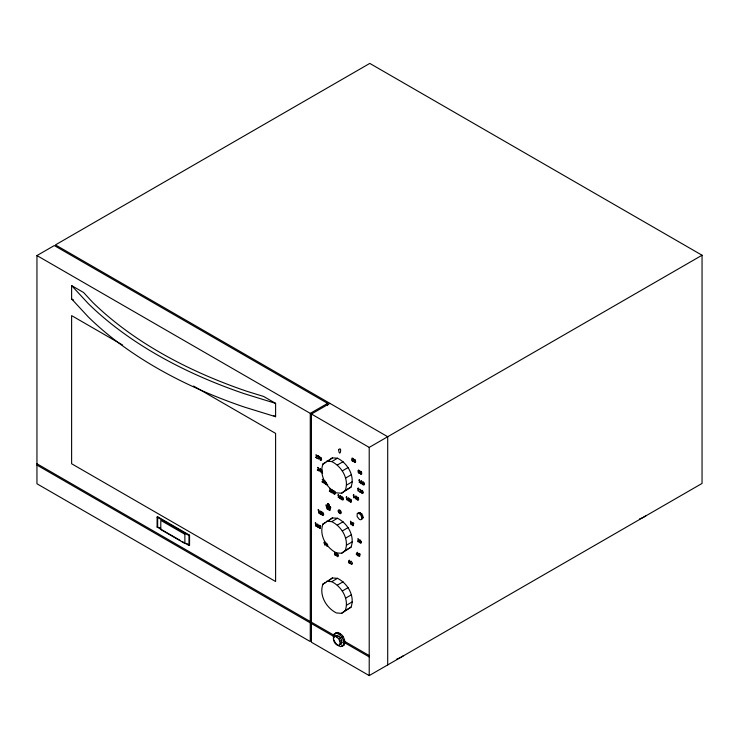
<?xml version="1.0" encoding="UTF-8"?>
<svg xmlns="http://www.w3.org/2000/svg" width="739" height="739" viewBox="0 0 739 739"><rect width="100%" height="100%" fill="white"/><g stroke="black" fill="none" stroke-linecap="round" stroke-linejoin="round"><path stroke-width="1.11" d="M326.268 482.401L326.268 483.288M336.254 555.017L335.229 555.469L334.453 553.973A0.951 0.554 60 0 1 334.943 553.557C333.428 551.22 337.335 552.837 335.755 554.019A0.951 0.554 60 0 1 336.254 555.017L335.737 554.887M336.143 553.622L335.081 552.911L335.349 554.989M322.961 464.009C318.805 475.112 326.37 487.906 336.467 492.867L341.603 493.227L351.025 487.084C355.191 475.981 347.616 463.187 337.52 458.226L332.384 457.866L322.961 464.009L325.853 462.346M322.961 524.062C318.805 535.156 326.37 547.959 336.467 552.92L341.603 553.28L351.025 547.137C355.191 536.034 347.616 523.24 337.52 518.279L332.384 517.919L322.961 524.062L325.853 522.39M341.603 493.227L345.252 490.419C349.408 479.325 341.843 466.521 331.737 461.57L326.61 461.201M322.961 584.115C318.805 595.209 326.37 608.012 336.467 612.964L341.603 613.333L351.025 607.19C355.191 596.087 347.616 583.283 337.52 578.332L332.384 577.972L322.961 584.115L325.853 582.443M341.603 553.28L345.252 550.472C349.408 539.368 341.843 526.574 331.737 521.614L326.61 521.254M341.603 613.333L345.252 610.525C349.408 599.421 341.843 586.627 331.737 581.667L326.61 581.307M361.611 519.221L361.953 517.937L360.669 514.63L358.101 513.143M363.117 517.272L362.766 518.556L360.669 519.766L359.385 519.425L357.159 516.653L357.159 513.688L359.256 512.478L361.833 513.965L363.117 517.272L361.953 517.937M333.668 639.318L333.335 636.011L334.397 633.729L337.732 632.427C342.24 633.72 344.984 638.514 344.91 643.05L343.847 645.332L340.513 646.634L337.815 645.452L335.303 642.782L334.074 640.186M334.841 634.579L335.552 633.064M334.074 636.824L333.372 638.32L333.594 640.51L334.675 642.782L336.328 644.547L338.111 645.323L339.543 644.907L341.279 643.9L341.981 642.403L340.679 637.942L337.243 635.401L334.074 636.824L337.243 635.401M339.543 644.907L340.245 643.401L338.942 638.939L335.515 636.399M342.693 645.997L343.755 643.715C343.829 639.18 341.085 634.385 336.568 633.092L334.397 633.729M327.553 484.47L326.62 483.712M325.834 482.281L324.606 483.075L325.899 484.174L324.153 483.167L325.529 481.957M328.735 460.674L332.384 457.866M328.735 520.727L332.384 517.919M328.735 580.78L332.384 577.972M327.756 484.904L326.934 484.802A0.988 0.573 60 0 1 326.509 484.267L326.315 483.657M321.881 469.828L321.761 472.378A0.988 0.573 60 0 0 322.176 472.914L322.62 473.145M333.899 491.056L333.779 493.606A0.988 0.573 60 0 0 334.194 494.142C335.802 495.038 335.478 491.398 334.24 491.084M36.95 255.565L310.269 413.369L310.269 641.563L36.95 483.768L36.95 255.565L54.289 245.56L327.608 403.365L327.608 405.582M310.269 413.369L327.608 403.365M387.698 664.915L387.698 436.721L55.443 244.895L369.786 63.406L702.05 255.232L702.05 483.435L369.214 675.594L311.424 642.237L311.424 414.034L329.917 403.365M180.011 540.292L157.093 527.064L157.093 517.097L157.666 516.764L189.553 535.175L189.553 545.133L188.972 545.465L181.997 541.438M157.093 527.064L157.666 526.731L157.666 516.764M157.093 517.097L188.972 535.507L189.553 535.175M331.737 461.57L337.52 458.226M337.344 465.025L343.118 461.69M311.424 414.034L369.214 447.4L702.05 255.232M342.305 470.909L348.078 467.565M345.64 478.031L351.413 474.697M346.693 484.996L352.466 481.662M345.252 490.419L351.025 487.084M331.737 521.614L337.52 518.279M337.344 525.078L343.118 521.743M359.385 513.494L360.54 512.82M360.669 514.63L361.833 513.965M361.611 516.256L362.766 515.591M342.305 530.953L348.078 527.618M345.64 538.084L351.413 534.75M346.693 545.049L352.466 541.715M345.252 550.472L351.025 547.137M331.737 581.667L337.52 578.332M337.344 585.131L343.118 581.796M342.305 591.006L348.078 587.671M345.64 598.137L351.413 594.803M346.693 605.102L352.466 601.768M345.252 610.525L351.025 607.19M336.568 633.092L337.732 632.427M333.335 636.011L334.49 635.337M339.275 634.265L340.43 633.6M337.289 637.175L339.025 636.177M341.787 636.944L342.942 636.279M338.942 638.939L340.679 637.942M340.023 641.221L341.76 640.214M343.423 640.399L344.577 639.734M340.245 643.401L341.981 642.403M343.755 643.715L344.91 643.05M339.838 644.325L341.279 643.9M341.667 645.969L343.847 645.332M335.506 555.072L334.933 554.268L335.589 554.204L335.109 553.428L335.626 553.225M324.735 480.498L324.597 480.489A0.979 0.563 60 0 0 324.301 480.692L325.529 481.532M322.564 472.784L321.834 471.177M275.601 403.365L244.332 393.711A441.46 254.872 0 0 1 88.329 303.646L71.618 285.596L71.618 298.935L88.329 316.994A441.46 254.872 0 0 0 244.332 407.06L275.601 416.704L275.601 403.365L263.657 396.464L246.817 391.273A436.546 252.036 0 0 1 92.56 302.214L83.562 292.487L71.618 285.596M71.618 298.935L73.614 300.089M273.615 415.558L275.601 416.704M122.619 345.058L71.618 315.618L71.618 463.75L275.601 581.51L275.601 433.387L193.609 386.044M334.573 552.744L335.044 552.984M334.453 554.028L334.961 554.435M158.663 527.304L160.659 528.45M186.561 543.405L189.553 545.133M36.95 463.75L310.269 621.545M311.424 622.22L334.508 635.54M344.753 641.452L369.214 655.576M36.95 465.08L310.269 622.885M311.424 623.55L333.686 636.399M344.891 642.875L369.214 656.916M326.98 543.913C325.188 542.685 327.386 548.144 327.1 544.301M327.525 544.237C328.495 548.116 324.513 545.308 325.991 543.082A1.127 0.647 60 0 1 326.185 542.953M369.214 447.4L369.214 675.594M188.972 535.507L188.972 545.465M403.235 655.853A24.516 14.152 0 0 1 396.797 659.059M645.932 515.73A24.516 14.152 0 0 1 639.494 518.944M328.024 503.564C327.118 514.215 330.601 503.407 328.024 503.564M323.627 514.15C323.774 517.448 320.652 513.891 322.001 512.339A1.127 0.647 60 0 1 322.703 512.303L323.627 514.15M338.305 555.368C338.462 558.666 335.34 555.109 336.688 553.557A1.127 0.647 60 0 1 337.39 553.52L338.305 555.368M361.26 541.936C361.417 545.234 358.295 541.678 359.644 540.126A1.127 0.647 60 0 1 360.346 540.089L361.26 541.936M318.685 526.094C318.842 529.383 315.719 525.826 317.068 524.274A1.127 0.647 60 0 1 317.77 524.247L318.685 526.094M352.226 563.164C352.383 566.462 349.261 562.906 350.609 561.344A1.127 0.647 60 0 1 351.311 561.317L352.226 563.164M321.206 459.159C319.95 462.457 320.227 454.467 321.206 459.159M332.855 491.832C331.599 495.13 331.876 487.149 332.855 491.832M334.906 493.015C333.594 496.275 333.963 488.359 334.906 493.015M342.933 498.797C341.686 502.095 341.963 494.114 342.933 498.797M351.154 501.024C349.898 504.331 350.184 496.34 351.154 501.024M355.283 461.302C354.027 464.6 354.304 456.619 355.283 461.302M358.286 498.973C357.029 502.271 357.306 494.28 358.286 498.973M361.399 473.108C360.142 476.406 360.429 468.424 361.399 473.108M361.87 482.641C360.623 485.939 360.9 477.948 361.87 482.641M362.738 492.285C361.436 495.536 361.796 487.62 362.738 492.285M363.921 483.823C362.609 487.084 362.988 479.158 363.921 483.823M347.718 498.705L347.838 500.127A1.182 0.684 60 0 0 348.245 500.82L349.418 500.811L348.485 499.037A1.062 0.61 60 0 0 348.023 499.148L348.355 498.262L349.316 498.853A0.942 0.545 60 0 0 348.928 498.234L348.115 497.91L347.718 498.705M319.839 457.875L320.079 459.741A0.988 0.573 60 0 0 320.495 460.286C322.777 461.441 320.92 455.279 319.839 457.875M331.488 490.557L331.719 492.423A0.988 0.573 60 0 0 332.144 492.959C334.425 494.114 332.568 487.952 331.488 490.557M341.575 497.523L341.806 499.388A0.988 0.573 60 0 0 342.231 499.924C344.513 501.088 342.656 494.918 341.575 497.523M349.787 499.749L350.027 501.615A0.988 0.573 60 0 0 350.443 502.151C352.725 503.314 350.877 497.144 349.787 499.749M353.916 460.027L354.147 461.893A0.988 0.573 60 0 0 354.572 462.429C356.854 463.593 354.997 457.423 353.916 460.027M356.919 497.689L357.149 499.555A0.988 0.573 60 0 0 357.574 500.1C359.856 501.254 357.999 495.084 356.919 497.689M360.032 471.833L360.272 473.699A0.988 0.573 60 0 0 360.687 474.235C362.969 475.399 361.122 469.228 360.032 471.833M360.512 481.357L360.743 483.223A0.988 0.573 60 0 0 361.168 483.768C363.449 484.923 361.593 478.752 360.512 481.357M361.371 491.001L361.611 492.867A0.988 0.573 60 0 0 362.027 493.412C364.309 494.567 362.452 488.405 361.371 491.001M362.563 482.549L362.794 484.414A0.988 0.573 60 0 0 363.218 484.95C365.5 486.105 363.643 479.944 362.563 482.549M341.233 497.726L340.901 498.89A1.145 0.656 60 0 1 340.559 498.936L340.005 498.613A0.924 0.536 60 0 1 339.626 498.003L340.808 498.372A2.291 1.321 60 0 0 340.91 497.772C339.857 498.419 338.665 495.232 340.328 495.73A1.201 0.693 60 0 1 340.984 496.469L341.233 497.726M315.673 457.339C319.562 459.436 314.675 457.441 317.345 456.573A1.118 0.647 60 0 0 317.401 456.074L316.107 454.781A0.979 0.563 60 0 0 315.812 454.984L317.077 456.055L315.673 457.339M317.354 469.967C321.243 472.064 316.357 470.078 319.026 469.21A1.118 0.647 60 0 0 319.082 468.711L317.788 467.417A0.979 0.563 60 0 0 317.493 467.621L318.758 468.683L317.354 469.967M322.112 481.856C325.991 483.953 321.105 481.967 323.784 481.098A1.118 0.647 60 0 0 323.83 480.599L322.546 479.306A0.979 0.563 60 0 0 322.25 479.509L323.516 480.572L322.112 481.856M329.372 491.195C333.261 493.292 328.375 491.306 331.044 490.437A1.118 0.647 60 0 0 331.1 489.939L329.806 488.645A0.979 0.563 60 0 0 329.511 488.849L330.776 489.911L329.372 491.195M359.265 491.647C363.145 493.744 358.258 491.749 360.928 490.89A1.118 0.647 60 0 0 360.983 490.382L359.69 489.089A0.979 0.563 60 0 0 359.394 489.301L360.66 490.363L359.265 491.647M349.113 500.386C347.792 501.929 348.198 497.513 349.113 500.386M353.242 460.628C352.983 462.291 351.496 458.947 351.995 460.6A1.081 0.628 60 0 0 352.355 461.118L353.381 461.395A1.321 0.767 60 0 0 353.575 460.988L352.272 459.242L352.411 458.503L353.464 458.753L352.152 457.995L351.893 459.409L353.242 460.628M318.204 526.057C317.197 528.985 317.345 522.122 318.204 526.057M323.146 514.122C322.139 517.041 322.287 510.178 323.146 514.122M338.601 449.672C339.755 459.141 342.563 445.562 338.601 449.672M339.838 496.34C340.337 499.213 341.547 495.352 339.838 496.34M337.834 555.34C336.827 558.259 336.966 551.405 337.834 555.34M360.78 541.909C359.782 544.828 359.921 537.974 360.78 541.909M359.366 472.572C357.916 473.773 358.47 469.893 359.366 472.572M359.69 472.757C357.63 474.891 357.427 467.538 359.533 470.965A0.942 0.545 60 0 1 359.56 471.482L359.69 472.757M318.186 458.522L318.481 459.095L319.497 456.665L317.779 455.677L319.072 456.785L318.186 458.522M321.031 512.266L319.719 513.697L321.539 514.75L320.597 513.67L321.41 512.007A1.072 0.619 60 0 0 320.92 511.305L320.052 511.065L319.784 511.702L321.031 512.266M348.928 562.019L349.482 562.804L348.928 562.019M325.021 543.054L324.449 542.417L325.021 543.054M320.181 527.803L318.869 527.258C320.172 530.269 321.169 527.295 319.765 526.02L320.652 526.528L320.652 525.983L319.396 525.263L319.072 526.768L320.181 527.803M353.26 524.995L351.94 524.45C353.251 527.461 354.249 524.487 352.845 523.212L353.722 523.72L353.722 523.184L352.475 522.455L352.143 523.96L353.26 524.995M359.579 555.793L358.258 555.248C359.57 558.259 360.558 555.285 359.163 554.01L360.041 554.518L360.041 553.982L358.784 553.252L358.461 554.758L359.579 555.793M359.256 471.103L358.424 470.429L359.256 471.103M358.72 541.317C357.325 540.532 357.029 541.798 359.108 542.056A1.155 0.665 60 0 0 359.172 541.373A0.951 0.554 60 0 0 358.711 540.588L359.071 540.006L358.239 538.879A1.118 0.647 60 0 0 357.639 538.925L358.581 539.793L358.064 540.495L358.72 541.317M348.494 561.548C348.041 564.19 351.607 563.284 349.261 561.409L349.307 560.153L348.494 561.548M325.511 543.368L324.633 545.059L324.67 543.802C322.518 542.287 325.4 540.772 325.511 543.368M330.084 506.705L329.409 509.633L327.553 508.561L326.61 505.014L325.899 504.857L326.934 508.838L329.954 510.584L330.776 507.157L330.084 506.705M327.848 504.174L327.229 505.809L327.848 506.889L327.848 504.174M318.204 509.79L318.952 513.263L318.952 510.215L318.204 509.79M315.313 522.907L316.061 526.38L316.061 523.341L315.313 522.907M350.434 521.281L351.182 524.755L351.182 521.716L350.434 521.281M338.453 494.65C336.707 495.37 339.635 495.453 338.342 497.652L338.453 494.65M359.44 479.676C357.694 480.396 360.623 480.479 359.33 482.669L359.44 479.676M346.674 496.885C344.928 497.596 347.847 497.689 346.554 499.878L346.674 496.885M358.258 488.137C356.503 488.858 359.431 488.941 358.138 491.13L358.258 488.137M353.796 494.825C352.05 495.546 354.979 495.629 353.685 497.818L353.796 494.825M357.343 552.338L356.216 554.185L357.842 555.746L357.343 552.338M357.362 553.289L356.761 553.964L357.362 554.305L357.362 553.289M320.486 469.459L319.654 470.355L320.486 470.835L320.486 469.459M355.884 496.636L355.053 497.532L355.884 498.012L355.884 496.636M320.541 468.886L319.34 470.512L320.809 472.092L320.541 468.886M355.939 496.072L354.738 497.698L356.207 499.278L355.939 496.072M329.594 507.176L328.975 507.536L328.975 504.829L329.594 507.176M184.87 534.269L160.797 520.376L160.797 529.567L184.87 543.47L184.87 534.269M338.213 511.028A2.115 1.219 60 0 0 340.568 513.651A2.115 1.219 60 0 0 340.328 510.529A2.115 1.219 60 0 0 338.213 511.028M338.785 511.305A1.302 0.757 60 0 0 340.236 512.912A1.302 0.757 60 0 0 340.088 510.991A1.302 0.757 60 0 0 338.785 511.305"/></g></svg>
